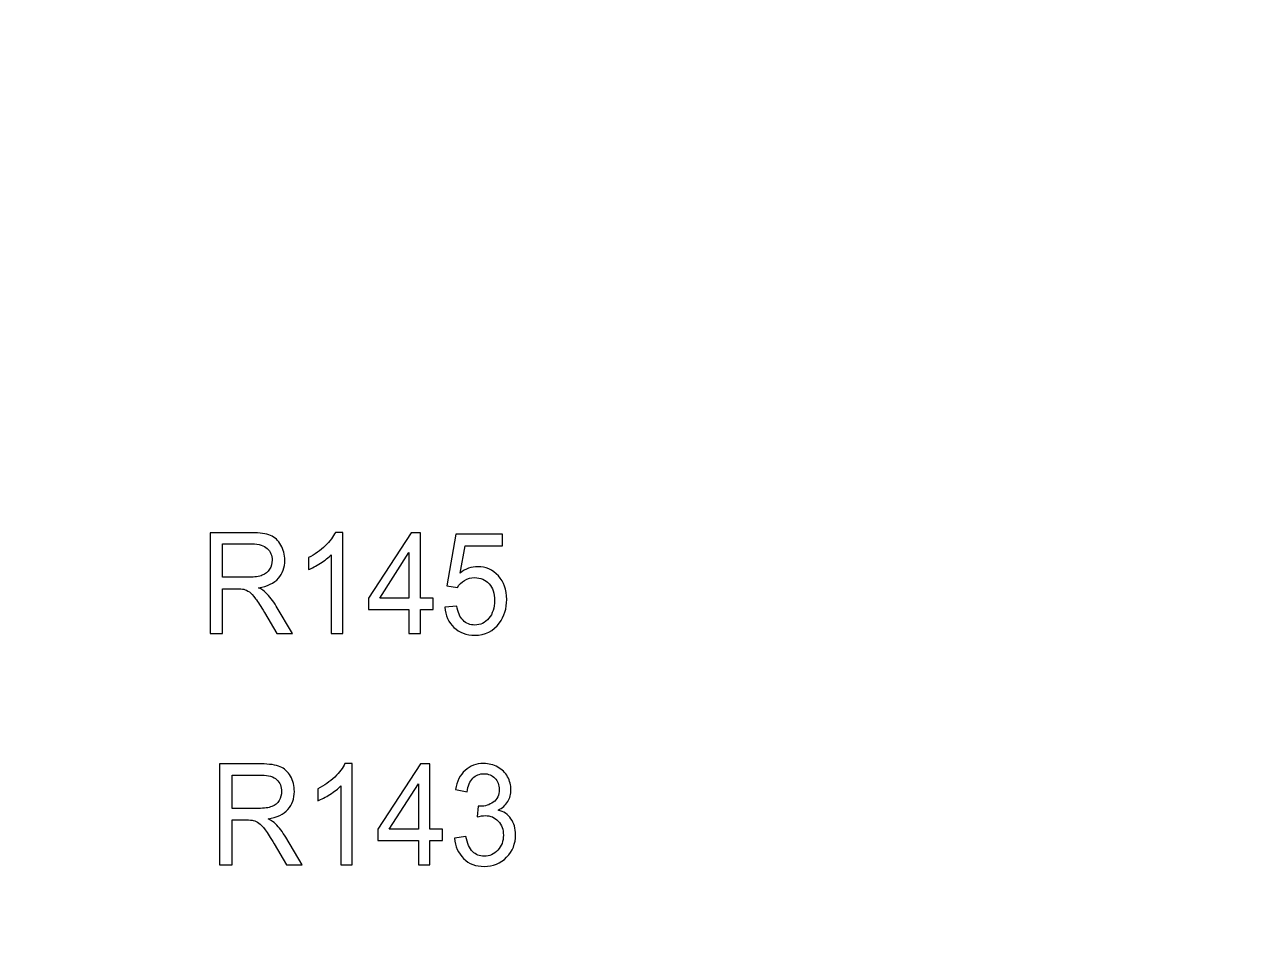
# Model space of a CAD drawing. Header units: millimetres. Extents: x -86 to 67, y -55 to 52.
# Drawn here: x -21 to -14.86, y 2.06 to 6.68 of the extents above; entities that cross this region are included whole.
import ezdxf

# ---------------------------------------------------------------- set-up
doc = ezdxf.new("R2010")
doc.units = ezdxf.units.MM
doc.header["$MEASUREMENT"] = 0
doc.layers.add('BG_OUTLINE', color=7, linetype='Continuous')
doc.layers.add('RD_SILKSCREEN_TOP', color=7, linetype='Continuous')

msp = doc.modelspace()

# ---------------------------------------------------------------- linework, layer by layer
at = {"layer": 'BG_OUTLINE', "color": 3, "lineweight": 9}
msp.add_open_spline([(-60.0926, 34.7331), (-60.0926, 34.7331), (63.7724, 34.7331), (63.7724, 34.7331), (63.7724, 34.7331), (64.585, 34.7336), (65.3646, 34.4113), (65.9396, 33.837), (65.9396, 33.837), (66.5146, 33.2627), (66.8379, 32.4797), (66.8384, 31.667), (66.8384, 31.667), (66.8384, 31.667), (66.8412, -52.28), (66.8412, -52.28), (66.8412, -52.28), (66.8412, -52.28), (66.8384, -52.1933), (66.8384, -52.1933), (66.8384, -52.1933), (66.8389, -53.006), (66.5166, -53.7856), (65.9424, -54.3606), (65.9424, -54.3606), (65.3681, -54.9356), (64.585, -55.2589), (63.7724, -55.2594), (63.7724, -55.2594), (63.7724, -55.2594), (-60.1869, -55.2594), (-60.1869, -55.2594), (-60.1869, -55.2594), (-60.1869, -55.2594), (-60.0853, -55.2518), (-60.0853, -55.2518), (-60.0853, -55.2518), (-60.8979, -55.2523), (-61.6775, -54.9299), (-62.2525, -54.3557), (-62.2525, -54.3557), (-62.8275, -53.7814), (-63.1508, -52.9984), (-63.1513, -52.1857), (-63.1513, -52.1857), (-63.1513, -52.1857), (-63.1587, 31.667), (-63.1587, 31.667), (-63.1587, 31.667), (-63.1592, 32.4797), (-62.8369, 33.2593), (-62.2626, 33.8343), (-62.2626, 33.8343), (-61.6883, 34.4093), (-60.9053, 34.7326), (-60.0926, 34.7331)], degree=3, knots=[0, 0, 0, 0, 0.071429, 0.071429, 0.071429, 0.071429, 0.142857, 0.142857, 0.142857, 0.142857, 0.214286, 0.214286, 0.214286, 0.214286, 0.285714, 0.285714, 0.285714, 0.285714, 0.357143, 0.357143, 0.357143, 0.357143, 0.428571, 0.428571, 0.428571, 0.428571, 0.5, 0.5, 0.5, 0.5, 0.571429, 0.571429, 0.571429, 0.571429, 0.642857, 0.642857, 0.642857, 0.642857, 0.714286, 0.714286, 0.714286, 0.714286, 0.785714, 0.785714, 0.785714, 0.785714, 0.857143, 0.857143, 0.857143, 0.857143, 0.928571, 0.928571, 0.928571, 0.928571, 1, 1, 1, 1], dxfattribs=at)
at = {"layer": 'RD_SILKSCREEN_TOP', "color": 8}
for points, knots in [([(-20.0639, 3.5967), (-20.0639, 3.5967), (-20.0639, 4.1058), (-20.0639, 4.1058), (-20.0639, 4.1058), (-20.0639, 4.1058), (-19.8543, 4.1058), (-19.8543, 4.1058), (-19.8543, 4.1058), (-19.8122, 4.1058), (-19.7801, 4.1012), (-19.7582, 4.0921), (-19.7582, 4.0921), (-19.7363, 4.0829), (-19.7188, 4.0668), (-19.7056, 4.0437), (-19.7056, 4.0437), (-19.6925, 4.0205), (-19.686, 3.9949), (-19.686, 3.9669), (-19.686, 3.9669), (-19.686, 3.9307), (-19.6967, 3.9004), (-19.7186, 3.8756), (-19.7186, 3.8756), (-19.7403, 3.8508), (-19.7738, 3.8351), (-19.8192, 3.8283), (-19.8192, 3.8283), (-19.8026, 3.8198), (-19.79, 3.8114), (-19.7814, 3.8029), (-19.7814, 3.8029), (-19.7631, 3.7849), (-19.7459, 3.7623), (-19.7294, 3.7353), (-19.7294, 3.7353), (-19.7294, 3.7353), (-19.6472, 3.5967), (-19.6472, 3.5967), (-19.6472, 3.5967), (-19.6472, 3.5967), (-19.726, 3.5967), (-19.726, 3.5967), (-19.726, 3.5967), (-19.726, 3.5967), (-19.7885, 3.7027), (-19.7885, 3.7027), (-19.7885, 3.7027), (-19.8068, 3.7331), (-19.8218, 3.7566), (-19.8337, 3.7727), (-19.8337, 3.7727), (-19.8455, 3.789), (-19.8561, 3.8003), (-19.8654, 3.8067), (-19.8654, 3.8067), (-19.8747, 3.8133), (-19.8842, 3.8178), (-19.8939, 3.8204), (-19.8939, 3.8204), (-19.901, 3.8219), (-19.9126, 3.8227), (-19.9288, 3.8227), (-19.9288, 3.8227), (-19.9288, 3.8227), (-20.0013, 3.8227), (-20.0013, 3.8227), (-20.0013, 3.8227), (-20.0013, 3.8227), (-20.0013, 3.5967), (-20.0013, 3.5967), (-20.0013, 3.5967), (-20.0013, 3.5967), (-20.0639, 3.5967), (-20.0639, 3.5967)], [0, 0, 0, 0, 0.052632, 0.052632, 0.052632, 0.052632, 0.105263, 0.105263, 0.105263, 0.105263, 0.157895, 0.157895, 0.157895, 0.157895, 0.210526, 0.210526, 0.210526, 0.210526, 0.263158, 0.263158, 0.263158, 0.263158, 0.315789, 0.315789, 0.315789, 0.315789, 0.368421, 0.368421, 0.368421, 0.368421, 0.421053, 0.421053, 0.421053, 0.421053, 0.473684, 0.473684, 0.473684, 0.473684, 0.526316, 0.526316, 0.526316, 0.526316, 0.578947, 0.578947, 0.578947, 0.578947, 0.631579, 0.631579, 0.631579, 0.631579, 0.684211, 0.684211, 0.684211, 0.684211, 0.736842, 0.736842, 0.736842, 0.736842, 0.789474, 0.789474, 0.789474, 0.789474, 0.842105, 0.842105, 0.842105, 0.842105, 0.894737, 0.894737, 0.894737, 0.894737, 0.947368, 0.947368, 0.947368, 0.947368, 1, 1, 1, 1]), ([(-19.3929, 3.5967), (-19.3929, 3.5967), (-19.4509, 3.5967), (-19.4509, 3.5967), (-19.4509, 3.5967), (-19.4509, 3.5967), (-19.4509, 3.995), (-19.4509, 3.995), (-19.4509, 3.995), (-19.4649, 3.9806), (-19.4832, 3.9663), (-19.5058, 3.9519), (-19.5058, 3.9519), (-19.5286, 3.9376), (-19.549, 3.9268), (-19.567, 3.9197), (-19.567, 3.9197), (-19.567, 3.9197), (-19.567, 3.98), (-19.567, 3.98), (-19.567, 3.98), (-19.5345, 3.9965), (-19.5061, 4.0164), (-19.4819, 4.0398), (-19.4819, 4.0398), (-19.4576, 4.0632), (-19.4404, 4.0859), (-19.4303, 4.1079), (-19.4303, 4.1079), (-19.4303, 4.1079), (-19.3929, 4.1079), (-19.3929, 4.1079), (-19.3929, 4.1079), (-19.3929, 4.1079), (-19.3929, 3.5967), (-19.3929, 3.5967)], [0, 0, 0, 0, 0.111111, 0.111111, 0.111111, 0.111111, 0.222222, 0.222222, 0.222222, 0.222222, 0.333333, 0.333333, 0.333333, 0.333333, 0.444444, 0.444444, 0.444444, 0.444444, 0.555556, 0.555556, 0.555556, 0.555556, 0.666667, 0.666667, 0.666667, 0.666667, 0.777778, 0.777778, 0.777778, 0.777778, 0.888889, 0.888889, 0.888889, 0.888889, 1, 1, 1, 1]), ([(-19.0582, 3.5967), (-19.0582, 3.5967), (-19.0582, 3.7186), (-19.0582, 3.7186), (-19.0582, 3.7186), (-19.0582, 3.7186), (-19.2632, 3.7186), (-19.2632, 3.7186), (-19.2632, 3.7186), (-19.2632, 3.7186), (-19.2632, 3.7759), (-19.2632, 3.7759), (-19.2632, 3.7759), (-19.2632, 3.7759), (-19.0475, 4.1058), (-19.0475, 4.1058), (-19.0475, 4.1058), (-19.0475, 4.1058), (-19.0001, 4.1058), (-19.0001, 4.1058), (-19.0001, 4.1058), (-19.0001, 4.1058), (-19.0001, 3.7759), (-19.0001, 3.7759), (-19.0001, 3.7759), (-19.0001, 3.7759), (-18.9362, 3.7759), (-18.9362, 3.7759), (-18.9362, 3.7759), (-18.9362, 3.7759), (-18.9362, 3.7186), (-18.9362, 3.7186), (-18.9362, 3.7186), (-18.9362, 3.7186), (-19.0001, 3.7186), (-19.0001, 3.7186), (-19.0001, 3.7186), (-19.0001, 3.7186), (-19.0001, 3.5967), (-19.0001, 3.5967), (-19.0001, 3.5967), (-19.0001, 3.5967), (-19.0582, 3.5967), (-19.0582, 3.5967)], [0, 0, 0, 0, 0.090909, 0.090909, 0.090909, 0.090909, 0.181818, 0.181818, 0.181818, 0.181818, 0.272727, 0.272727, 0.272727, 0.272727, 0.363636, 0.363636, 0.363636, 0.363636, 0.454545, 0.454545, 0.454545, 0.454545, 0.545455, 0.545455, 0.545455, 0.545455, 0.636364, 0.636364, 0.636364, 0.636364, 0.727273, 0.727273, 0.727273, 0.727273, 0.818182, 0.818182, 0.818182, 0.818182, 0.909091, 0.909091, 0.909091, 0.909091, 1, 1, 1, 1]), ([(-18.877, 3.73), (-18.877, 3.73), (-18.816, 3.7356), (-18.816, 3.7356), (-18.816, 3.7356), (-18.8115, 3.7036), (-18.8011, 3.6797), (-18.7846, 3.6636), (-18.7846, 3.6636), (-18.7682, 3.6474), (-18.7483, 3.6394), (-18.7251, 3.6394), (-18.7251, 3.6394), (-18.6971, 3.6394), (-18.6735, 3.6508), (-18.6542, 3.6734), (-18.6542, 3.6734), (-18.6348, 3.6961), (-18.6252, 3.7263), (-18.6252, 3.7637), (-18.6252, 3.7637), (-18.6252, 3.7994), (-18.6344, 3.8275), (-18.653, 3.8481), (-18.653, 3.8481), (-18.6716, 3.8687), (-18.6959, 3.879), (-18.7261, 3.879), (-18.7261, 3.879), (-18.7448, 3.879), (-18.7617, 3.8744), (-18.7767, 3.8653), (-18.7767, 3.8653), (-18.7918, 3.8562), (-18.8036, 3.8443), (-18.8122, 3.8297), (-18.8122, 3.8297), (-18.8122, 3.8297), (-18.8666, 3.8373), (-18.8666, 3.8373), (-18.8666, 3.8373), (-18.8666, 3.8373), (-18.8208, 4.0988), (-18.8208, 4.0988), (-18.8208, 4.0988), (-18.8208, 4.0988), (-18.5857, 4.0988), (-18.5857, 4.0988), (-18.5857, 4.0988), (-18.5857, 4.0988), (-18.5857, 4.0391), (-18.5857, 4.0391), (-18.5857, 4.0391), (-18.5857, 4.0391), (-18.7744, 4.0391), (-18.7744, 4.0391), (-18.7744, 4.0391), (-18.7744, 4.0391), (-18.7999, 3.9023), (-18.7999, 3.9023), (-18.7999, 3.9023), (-18.7715, 3.9236), (-18.7417, 3.9343), (-18.7106, 3.9343), (-18.7106, 3.9343), (-18.6693, 3.9343), (-18.6346, 3.9189), (-18.6061, 3.8881), (-18.6061, 3.8881), (-18.5777, 3.8572), (-18.5635, 3.8176), (-18.5635, 3.7693), (-18.5635, 3.7693), (-18.5635, 3.7232), (-18.5761, 3.6833), (-18.6009, 3.6498), (-18.6009, 3.6498), (-18.6313, 3.6087), (-18.6727, 3.588), (-18.7251, 3.588), (-18.7251, 3.588), (-18.7682, 3.588), (-18.8033, 3.601), (-18.8304, 3.6269), (-18.8304, 3.6269), (-18.8576, 3.6529), (-18.8731, 3.6873), (-18.877, 3.73)], [0, 0, 0, 0, 0.045455, 0.045455, 0.045455, 0.045455, 0.090909, 0.090909, 0.090909, 0.090909, 0.136364, 0.136364, 0.136364, 0.136364, 0.181818, 0.181818, 0.181818, 0.181818, 0.227273, 0.227273, 0.227273, 0.227273, 0.272727, 0.272727, 0.272727, 0.272727, 0.318182, 0.318182, 0.318182, 0.318182, 0.363636, 0.363636, 0.363636, 0.363636, 0.409091, 0.409091, 0.409091, 0.409091, 0.454545, 0.454545, 0.454545, 0.454545, 0.5, 0.5, 0.5, 0.5, 0.545455, 0.545455, 0.545455, 0.545455, 0.590909, 0.590909, 0.590909, 0.590909, 0.636364, 0.636364, 0.636364, 0.636364, 0.681818, 0.681818, 0.681818, 0.681818, 0.727273, 0.727273, 0.727273, 0.727273, 0.772727, 0.772727, 0.772727, 0.772727, 0.818182, 0.818182, 0.818182, 0.818182, 0.863636, 0.863636, 0.863636, 0.863636, 0.909091, 0.909091, 0.909091, 0.909091, 0.954545, 0.954545, 0.954545, 0.954545, 1, 1, 1, 1]), ([(-20.0013, 3.8811), (-20.0013, 3.8811), (-19.8669, 3.8811), (-19.8669, 3.8811), (-19.8669, 3.8811), (-19.8383, 3.8811), (-19.8159, 3.8843), (-19.7998, 3.8907), (-19.7998, 3.8907), (-19.7837, 3.8971), (-19.7714, 3.9073), (-19.763, 3.9212), (-19.763, 3.9212), (-19.7547, 3.9352), (-19.7505, 3.9504), (-19.7505, 3.9669), (-19.7505, 3.9669), (-19.7505, 3.9909), (-19.7585, 4.0107), (-19.7748, 4.0263), (-19.7748, 4.0263), (-19.791, 4.0418), (-19.8166, 4.0495), (-19.8517, 4.0495), (-19.8517, 4.0495), (-19.8517, 4.0495), (-20.0013, 4.0495), (-20.0013, 4.0495), (-20.0013, 4.0495), (-20.0013, 4.0495), (-20.0013, 3.8811), (-20.0013, 3.8811)], [0, 0, 0, 0, 0.125, 0.125, 0.125, 0.125, 0.25, 0.25, 0.25, 0.25, 0.375, 0.375, 0.375, 0.375, 0.5, 0.5, 0.5, 0.5, 0.625, 0.625, 0.625, 0.625, 0.75, 0.75, 0.75, 0.75, 0.875, 0.875, 0.875, 0.875, 1, 1, 1, 1]), ([(-19.0582, 3.7759), (-19.0582, 3.7759), (-19.0582, 4.0054), (-19.0582, 4.0054), (-19.0582, 4.0054), (-19.0582, 4.0054), (-19.2061, 3.7759), (-19.2061, 3.7759), (-19.2061, 3.7759), (-19.2061, 3.7759), (-19.0582, 3.7759), (-19.0582, 3.7759)], [0, 0, 0, 0, 0.333333, 0.333333, 0.333333, 0.333333, 0.666667, 0.666667, 0.666667, 0.666667, 1, 1, 1, 1]), ([(-20.0157, 2.4281), (-20.0157, 2.4281), (-20.0157, 2.9372), (-20.0157, 2.9372), (-20.0157, 2.9372), (-20.0157, 2.9372), (-19.8061, 2.9372), (-19.8061, 2.9372), (-19.8061, 2.9372), (-19.764, 2.9372), (-19.7319, 2.9326), (-19.71, 2.9235), (-19.71, 2.9235), (-19.6881, 2.9143), (-19.6706, 2.8982), (-19.6574, 2.8751), (-19.6574, 2.8751), (-19.6443, 2.8519), (-19.6378, 2.8263), (-19.6378, 2.7983), (-19.6378, 2.7983), (-19.6378, 2.7621), (-19.6485, 2.7318), (-19.6704, 2.707), (-19.6704, 2.707), (-19.6921, 2.6822), (-19.7256, 2.6665), (-19.771, 2.6597), (-19.771, 2.6597), (-19.7544, 2.6512), (-19.7418, 2.6428), (-19.7332, 2.6343), (-19.7332, 2.6343), (-19.7149, 2.6163), (-19.6977, 2.5937), (-19.6812, 2.5667), (-19.6812, 2.5667), (-19.6812, 2.5667), (-19.599, 2.4281), (-19.599, 2.4281), (-19.599, 2.4281), (-19.599, 2.4281), (-19.6778, 2.4281), (-19.6778, 2.4281), (-19.6778, 2.4281), (-19.6778, 2.4281), (-19.7403, 2.5341), (-19.7403, 2.5341), (-19.7403, 2.5341), (-19.7586, 2.5645), (-19.7736, 2.588), (-19.7855, 2.6041), (-19.7855, 2.6041), (-19.7973, 2.6204), (-19.8079, 2.6317), (-19.8172, 2.6381), (-19.8172, 2.6381), (-19.8265, 2.6447), (-19.836, 2.6492), (-19.8457, 2.6518), (-19.8457, 2.6518), (-19.8528, 2.6533), (-19.8644, 2.6541), (-19.8806, 2.6541), (-19.8806, 2.6541), (-19.8806, 2.6541), (-19.9531, 2.6541), (-19.9531, 2.6541), (-19.9531, 2.6541), (-19.9531, 2.6541), (-19.9531, 2.4281), (-19.9531, 2.4281), (-19.9531, 2.4281), (-19.9531, 2.4281), (-20.0157, 2.4281), (-20.0157, 2.4281)], [0, 0, 0, 0, 0.052632, 0.052632, 0.052632, 0.052632, 0.105263, 0.105263, 0.105263, 0.105263, 0.157895, 0.157895, 0.157895, 0.157895, 0.210526, 0.210526, 0.210526, 0.210526, 0.263158, 0.263158, 0.263158, 0.263158, 0.315789, 0.315789, 0.315789, 0.315789, 0.368421, 0.368421, 0.368421, 0.368421, 0.421053, 0.421053, 0.421053, 0.421053, 0.473684, 0.473684, 0.473684, 0.473684, 0.526316, 0.526316, 0.526316, 0.526316, 0.578947, 0.578947, 0.578947, 0.578947, 0.631579, 0.631579, 0.631579, 0.631579, 0.684211, 0.684211, 0.684211, 0.684211, 0.736842, 0.736842, 0.736842, 0.736842, 0.789474, 0.789474, 0.789474, 0.789474, 0.842105, 0.842105, 0.842105, 0.842105, 0.894737, 0.894737, 0.894737, 0.894737, 0.947368, 0.947368, 0.947368, 0.947368, 1, 1, 1, 1]), ([(-19.3447, 2.4281), (-19.3447, 2.4281), (-19.4027, 2.4281), (-19.4027, 2.4281), (-19.4027, 2.4281), (-19.4027, 2.4281), (-19.4027, 2.8264), (-19.4027, 2.8264), (-19.4027, 2.8264), (-19.4167, 2.812), (-19.435, 2.7977), (-19.4576, 2.7833), (-19.4576, 2.7833), (-19.4804, 2.769), (-19.5008, 2.7582), (-19.5188, 2.7511), (-19.5188, 2.7511), (-19.5188, 2.7511), (-19.5188, 2.8114), (-19.5188, 2.8114), (-19.5188, 2.8114), (-19.4863, 2.8279), (-19.4579, 2.8478), (-19.4337, 2.8712), (-19.4337, 2.8712), (-19.4094, 2.8946), (-19.3922, 2.9173), (-19.3821, 2.9393), (-19.3821, 2.9393), (-19.3821, 2.9393), (-19.3447, 2.9393), (-19.3447, 2.9393), (-19.3447, 2.9393), (-19.3447, 2.9393), (-19.3447, 2.4281), (-19.3447, 2.4281)], [0, 0, 0, 0, 0.111111, 0.111111, 0.111111, 0.111111, 0.222222, 0.222222, 0.222222, 0.222222, 0.333333, 0.333333, 0.333333, 0.333333, 0.444444, 0.444444, 0.444444, 0.444444, 0.555556, 0.555556, 0.555556, 0.555556, 0.666667, 0.666667, 0.666667, 0.666667, 0.777778, 0.777778, 0.777778, 0.777778, 0.888889, 0.888889, 0.888889, 0.888889, 1, 1, 1, 1]), ([(-19.01, 2.4281), (-19.01, 2.4281), (-19.01, 2.55), (-19.01, 2.55), (-19.01, 2.55), (-19.01, 2.55), (-19.215, 2.55), (-19.215, 2.55), (-19.215, 2.55), (-19.215, 2.55), (-19.215, 2.6073), (-19.215, 2.6073), (-19.215, 2.6073), (-19.215, 2.6073), (-18.9993, 2.9372), (-18.9993, 2.9372), (-18.9993, 2.9372), (-18.9993, 2.9372), (-18.9519, 2.9372), (-18.9519, 2.9372), (-18.9519, 2.9372), (-18.9519, 2.9372), (-18.9519, 2.6073), (-18.9519, 2.6073), (-18.9519, 2.6073), (-18.9519, 2.6073), (-18.888, 2.6073), (-18.888, 2.6073), (-18.888, 2.6073), (-18.888, 2.6073), (-18.888, 2.55), (-18.888, 2.55), (-18.888, 2.55), (-18.888, 2.55), (-18.9519, 2.55), (-18.9519, 2.55), (-18.9519, 2.55), (-18.9519, 2.55), (-18.9519, 2.4281), (-18.9519, 2.4281), (-18.9519, 2.4281), (-18.9519, 2.4281), (-19.01, 2.4281), (-19.01, 2.4281)], [0, 0, 0, 0, 0.090909, 0.090909, 0.090909, 0.090909, 0.181818, 0.181818, 0.181818, 0.181818, 0.272727, 0.272727, 0.272727, 0.272727, 0.363636, 0.363636, 0.363636, 0.363636, 0.454545, 0.454545, 0.454545, 0.454545, 0.545455, 0.545455, 0.545455, 0.545455, 0.636364, 0.636364, 0.636364, 0.636364, 0.727273, 0.727273, 0.727273, 0.727273, 0.818182, 0.818182, 0.818182, 0.818182, 0.909091, 0.909091, 0.909091, 0.909091, 1, 1, 1, 1]), ([(-18.8284, 2.5625), (-18.8284, 2.5625), (-18.7705, 2.5708), (-18.7705, 2.5708), (-18.7705, 2.5708), (-18.7637, 2.5354), (-18.7524, 2.5099), (-18.7364, 2.4942), (-18.7364, 2.4942), (-18.7204, 2.4786), (-18.7009, 2.4708), (-18.6779, 2.4708), (-18.6779, 2.4708), (-18.6506, 2.4708), (-18.6275, 2.481), (-18.6086, 2.5014), (-18.6086, 2.5014), (-18.59, 2.5217), (-18.5805, 2.547), (-18.5805, 2.5771), (-18.5805, 2.5771), (-18.5805, 2.6058), (-18.5891, 2.6295), (-18.6066, 2.6481), (-18.6066, 2.6481), (-18.6241, 2.6667), (-18.6462, 2.6761), (-18.6731, 2.6761), (-18.6731, 2.6761), (-18.684, 2.6761), (-18.6977, 2.6737), (-18.714, 2.6691), (-18.714, 2.6691), (-18.714, 2.6691), (-18.7075, 2.724), (-18.7075, 2.724), (-18.7075, 2.724), (-18.7036, 2.7235), (-18.7006, 2.7232), (-18.6982, 2.7232), (-18.6982, 2.7232), (-18.6735, 2.7232), (-18.6513, 2.7302), (-18.6315, 2.7441), (-18.6315, 2.7441), (-18.6116, 2.758), (-18.6018, 2.7794), (-18.6018, 2.8084), (-18.6018, 2.8084), (-18.6018, 2.8312), (-18.609, 2.8503), (-18.6234, 2.8653), (-18.6234, 2.8653), (-18.6378, 2.8803), (-18.6565, 2.8879), (-18.6792, 2.8879), (-18.6792, 2.8879), (-18.7018, 2.8879), (-18.7206, 2.8802), (-18.7356, 2.865), (-18.7356, 2.865), (-18.7506, 2.8497), (-18.7604, 2.8267), (-18.7646, 2.7961), (-18.7646, 2.7961), (-18.7646, 2.7961), (-18.8226, 2.8073), (-18.8226, 2.8073), (-18.8226, 2.8073), (-18.8156, 2.8492), (-18.7994, 2.8817), (-18.7743, 2.9047), (-18.7743, 2.9047), (-18.7491, 2.9277), (-18.7178, 2.9393), (-18.6804, 2.9393), (-18.6804, 2.9393), (-18.6547, 2.9393), (-18.6309, 2.9333), (-18.6092, 2.9214), (-18.6092, 2.9214), (-18.5876, 2.9095), (-18.5709, 2.8932), (-18.5593, 2.8726), (-18.5593, 2.8726), (-18.5479, 2.852), (-18.5421, 2.8302), (-18.5421, 2.8069), (-18.5421, 2.8069), (-18.5421, 2.785), (-18.5475, 2.765), (-18.5586, 2.7468), (-18.5586, 2.7468), (-18.5696, 2.7288), (-18.5858, 2.7145), (-18.6073, 2.7038), (-18.6073, 2.7038), (-18.5793, 2.6969), (-18.5576, 2.6825), (-18.5421, 2.6605), (-18.5421, 2.6605), (-18.5267, 2.6387), (-18.5189, 2.6114), (-18.5189, 2.5785), (-18.5189, 2.5785), (-18.5189, 2.5341), (-18.5339, 2.4964), (-18.5641, 2.4654), (-18.5641, 2.4654), (-18.5942, 2.4345), (-18.6322, 2.4191), (-18.6782, 2.4191), (-18.6782, 2.4191), (-18.7197, 2.4191), (-18.7542, 2.4324), (-18.7815, 2.459), (-18.7815, 2.459), (-18.8089, 2.4856), (-18.8246, 2.5201), (-18.8284, 2.5625)], [0, 0, 0, 0, 0.033333, 0.033333, 0.033333, 0.033333, 0.066667, 0.066667, 0.066667, 0.066667, 0.1, 0.1, 0.1, 0.1, 0.133333, 0.133333, 0.133333, 0.133333, 0.166667, 0.166667, 0.166667, 0.166667, 0.2, 0.2, 0.2, 0.2, 0.233333, 0.233333, 0.233333, 0.233333, 0.266667, 0.266667, 0.266667, 0.266667, 0.3, 0.3, 0.3, 0.3, 0.333333, 0.333333, 0.333333, 0.333333, 0.366667, 0.366667, 0.366667, 0.366667, 0.4, 0.4, 0.4, 0.4, 0.433333, 0.433333, 0.433333, 0.433333, 0.466667, 0.466667, 0.466667, 0.466667, 0.5, 0.5, 0.5, 0.5, 0.533333, 0.533333, 0.533333, 0.533333, 0.566667, 0.566667, 0.566667, 0.566667, 0.6, 0.6, 0.6, 0.6, 0.633333, 0.633333, 0.633333, 0.633333, 0.666667, 0.666667, 0.666667, 0.666667, 0.7, 0.7, 0.7, 0.7, 0.733333, 0.733333, 0.733333, 0.733333, 0.766667, 0.766667, 0.766667, 0.766667, 0.8, 0.8, 0.8, 0.8, 0.833333, 0.833333, 0.833333, 0.833333, 0.866667, 0.866667, 0.866667, 0.866667, 0.9, 0.9, 0.9, 0.9, 0.933333, 0.933333, 0.933333, 0.933333, 0.966667, 0.966667, 0.966667, 0.966667, 1, 1, 1, 1]), ([(-19.9531, 2.7125), (-19.9531, 2.7125), (-19.8187, 2.7125), (-19.8187, 2.7125), (-19.8187, 2.7125), (-19.7901, 2.7125), (-19.7677, 2.7157), (-19.7516, 2.7221), (-19.7516, 2.7221), (-19.7355, 2.7285), (-19.7232, 2.7387), (-19.7148, 2.7526), (-19.7148, 2.7526), (-19.7065, 2.7666), (-19.7023, 2.7818), (-19.7023, 2.7983), (-19.7023, 2.7983), (-19.7023, 2.8223), (-19.7103, 2.8421), (-19.7266, 2.8577), (-19.7266, 2.8577), (-19.7428, 2.8732), (-19.7684, 2.8809), (-19.8035, 2.8809), (-19.8035, 2.8809), (-19.8035, 2.8809), (-19.9531, 2.8809), (-19.9531, 2.8809), (-19.9531, 2.8809), (-19.9531, 2.8809), (-19.9531, 2.7125), (-19.9531, 2.7125)], [0, 0, 0, 0, 0.125, 0.125, 0.125, 0.125, 0.25, 0.25, 0.25, 0.25, 0.375, 0.375, 0.375, 0.375, 0.5, 0.5, 0.5, 0.5, 0.625, 0.625, 0.625, 0.625, 0.75, 0.75, 0.75, 0.75, 0.875, 0.875, 0.875, 0.875, 1, 1, 1, 1]), ([(-19.01, 2.6073), (-19.01, 2.6073), (-19.01, 2.8368), (-19.01, 2.8368), (-19.01, 2.8368), (-19.01, 2.8368), (-19.1579, 2.6073), (-19.1579, 2.6073), (-19.1579, 2.6073), (-19.1579, 2.6073), (-19.01, 2.6073), (-19.01, 2.6073)], [0, 0, 0, 0, 0.333333, 0.333333, 0.333333, 0.333333, 0.666667, 0.666667, 0.666667, 0.666667, 1, 1, 1, 1])]:
    msp.add_open_spline(points, degree=3, knots=knots, dxfattribs=at)

doc.saveas('drawing.dxf')
